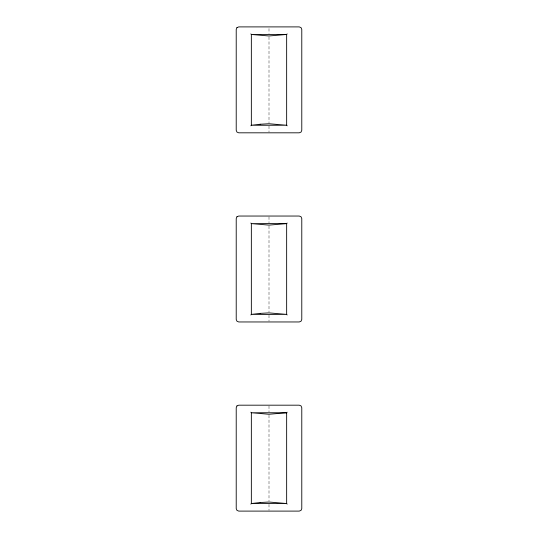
<?xml version="1.0" encoding="UTF-8"?>
<svg xmlns="http://www.w3.org/2000/svg" width="538" height="538" viewBox="0 0 538 538"><rect width="100%" height="100%" fill="white"/><g stroke="black" fill="none" stroke-linecap="round" stroke-linejoin="round"><path stroke-width="0.4" stroke-dasharray="2.69 2.02" d="M269 28.581L269 33.625M269 36.987L269 122.731M269 126.094L269 131.978M269 216.881L269 222.766M269 226.128L269 311.872M269 315.234L269 321.119M269 406.022L269 411.906M269 415.269L269 501.012M269 504.375L269 510.259"/><path stroke-width="0.81" d="M287.157 33.901L286.653 34.466L286.653 125.253L287.157 125.818M250.843 125.818L251.347 125.253L251.347 34.466L250.843 33.901M287.157 223.041L286.653 223.606L286.653 314.394L287.157 314.959M250.843 314.959L251.347 314.394L251.347 223.606L250.843 223.041M287.157 412.182L286.653 412.747L286.653 503.534L287.157 504.099M250.843 504.099L251.347 503.534L251.347 412.747L250.843 412.182M236.955 27.64L236.216 29.422L236.216 130.297L236.955 132.079L238.737 132.819L299.262 132.819L301.045 132.079L301.784 130.297L301.784 29.422L301.045 27.64L299.262 26.9L238.737 26.9L236.955 27.64M236.955 216.78L236.216 218.562L236.216 319.438L236.955 321.22L238.737 321.959L299.262 321.959L301.045 321.22L301.784 319.438L301.784 218.562L301.045 216.78L299.262 216.041L238.737 216.041L236.955 216.78M236.955 405.921L236.216 407.703L236.216 508.578L236.955 510.36L238.737 511.1L299.262 511.1L301.045 510.36L301.784 508.578L301.784 407.703L301.045 405.921L299.262 405.181L238.737 405.181L236.955 405.921M286.653 34.466L269 35.979L251.347 34.466L286.653 34.466M260.17 124.244L251.347 125.253L286.653 125.253L269 123.74L260.17 124.244M286.653 223.606L269 225.119L251.347 223.606L286.653 223.606M260.17 313.385L251.347 314.394L286.653 314.394L269 312.881L260.17 313.385M286.653 412.747L269 414.26L251.347 412.747L286.653 412.747M260.17 502.526L251.347 503.534L286.653 503.534L269 502.021L260.17 502.526"/></g></svg>
